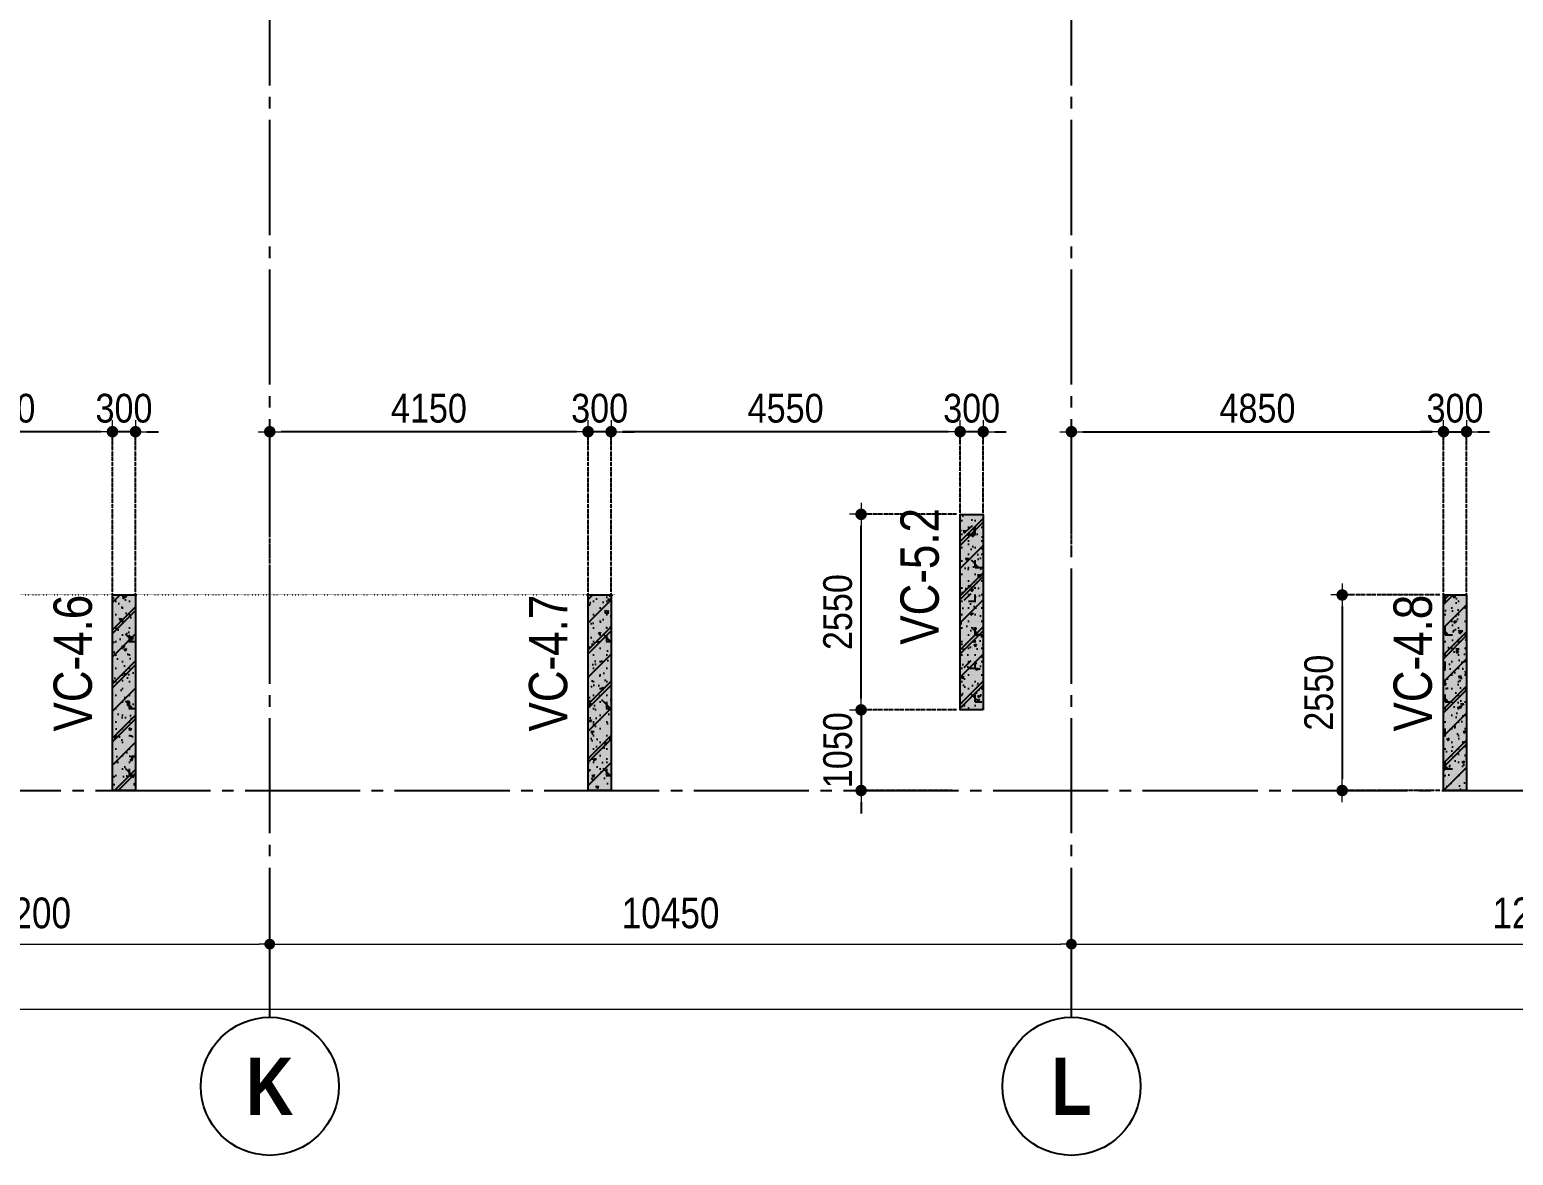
# Model space of a CAD drawing. Header units: millimetres. Extents: x -3973692 to -2843767, y 592734 to 838475.
# Drawn here: x -2874775 to -2855435, y 605224 to 619902 of the extents above; entities that cross this region are included whole.
import ezdxf
from ezdxf.enums import TextEntityAlignment as Align

# ---------------------------------------------------------------- set-up
doc = ezdxf.new("R2010")
doc.units = ezdxf.units.MM
doc.header["$MEASUREMENT"] = 0
doc.header["$PDMODE"] = 3
doc.header["$PDSIZE"] = -20
for name, pattern in [('CHG_XX_Luoi truc-Block C$0$MB_Luoi truc-150-TWC$0$Center101', [13, 10, -1, 1, -1]), ('DIVIDE2', [15.87499999999999, 6.349999999999998, -3.174999999999998, 0, -3.174999999999998, 0, -3.174999999999998]), ('DOT2', [0.125, 0, -0.125]), ('HIDDEN5', [2.8375, 1.25, -1.5875])]:
    doc.linetypes.add(name, pattern=pattern)
doc.layers.get('0').update_dxf_attribs({"lineweight": 9})
doc.layers.get('Defpoints').update_dxf_attribs({"color": 10, "lineweight": 0})
for name, color, linetype, lineweight in [("'S_General_Dim_1", 1, 'Continuous', 18), ("'S_General_Divide_3 Intermediate", 3, 'DIVIDE2', 40), ('CHG_XX_Cot_Block C-T8-15$0$Dim 200', 1, 'Continuous', 5), ('CHG_XX_Luoi truc-Block C$0$Dim 200', 1, 'Continuous', 5), ('TEXT', 7, 'Continuous', 15)]:
    doc.layers.add(name, color=color, linetype=linetype, lineweight=lineweight)
for name, color, linetype in [('CHG_XX_Cot_Block C-T8-15$0$mb_cot tang 14-17 twc$0$Concrete Hatch', 218, 'Continuous'), ('CHG_XX_Cot_Block C-T8-15$0$mb_cot tang 14-17 twc$0$Concrete Line', 6, 'Continuous'), ('CHG_XX_Cot_Block C-T8-15$0$mb_cot tang 14-17 twc$0$Concrete Solid', 216, 'Continuous'), ('CHG_XX_Luoi truc-Block C$0$MB_Luoi truc-150-TWC$0$Grid', 34, 'Continuous'), ('CHG_XX_Luoi truc-Block C$0$MB_Luoi truc-150-TWC$0$Grid Line', 251, 'CHG_XX_Luoi truc-Block C$0$MB_Luoi truc-150-TWC$0$Center101'), ('dim', 1, 'Continuous')]:
    doc.layers.add(name, color=color, linetype=linetype)
doc.styles.add('arial', font='arial.ttf', dxfattribs={"width": 0.85})
doc.styles.add('CHG_XX_Luoi truc-Block C$0$MB_Luoi truc-150-TWC$0$Grid A-F$0$VNI-HelveCB', font='')
doc.styles.add('CHG_XX_Luoi truc-Block C$0$Star-HelCon', font='')
doc.styles.add('TTP-HelCon', font='')
doc.styles.get('CHG_XX_Luoi truc-Block C$0$MB_Luoi truc-150-TWC$0$Grid A-F$0$VNI-HelveCB').set_extended_font_data('VNI-Helve-Condense', bold=True)
doc.styles.get('CHG_XX_Luoi truc-Block C$0$Star-HelCon').set_extended_font_data('VNI-Helve-Condense')
doc.styles.get('TTP-HelCon').set_extended_font_data('VNI-Helve-Condense')
doc.dimstyles.new('150', dxfattribs={"dimscale": 150, "dimtxt": 2.5, "dimasz": 1, "dimexe": 0, "dimexo": 0, "dimgap": 0.75, "dimtad": 1, "dimdec": 0, "dimzin": 9, "dimdsep": 46, "dimtxsty": 'arial', "dimblk1": 'DIMDOT', "dimblk2": 'DIMDOT', "dimsah": 1, "dimcen": 2, "dimdle": 3, "dimclre": 8, "dimclrt": 2, "dimadec": 0, "dimazin": 0, "dimtfac": 1, "dimtdec": 0, "dimtix": 1, "dimtmove": 2, "dimatfit": 3, "dimldrblk": 'DIMPIJL', "dimfxl": 1, "dimtvp": 1.8, "dimtolj": 1, "dimtzin": 0, "dimarcsym": 0})
doc.dimstyles.new('CHG_XX_Luoi truc-Block C$0$Dim 200', dxfattribs={"dimscale": 200, "dimtxt": 2, "dimasz": 0.7, "dimexe": 1, "dimexo": 1, "dimgap": 1, "dimtad": 1, "dimdec": 0, "dimzin": 12, "dimdsep": 46, "dimtxsty": 'CHG_XX_Luoi truc-Block C$0$Star-HelCon', "dimblk": 'CHG_XX_Luoi truc-Block C$0$_Dot', "dimcen": 1, "dimclrd": 256, "dimclre": 256, "dimclrt": 3, "dimadec": 0, "dimazin": 0, "dimtfac": 1, "dimtdec": 0, "dimtix": 1, "dimtmove": 2, "dimatfit": 3, "dimldrblk": 'CHG_XX_Luoi truc-Block C$0$HTT Arrow 30', "dimfxl": 1, "dimtolj": 1, "dimtzin": 0, "dimarcsym": 0})

# ---------------------------------------------------------------- blocks, each defined once
blk = doc.blocks.new('CHG_XX_Luoi truc-Block C$0$_Dot')
at = {"color": 0, "linetype": 'ByBlock', "lineweight": -2}
blk.add_line((-0.5, 0), (-1, 0), dxfattribs=at)
at = {"color": 0, "linetype": 'ByBlock', "const_width": 0.5}
blk.add_lwpolyline([(-0.25, 0, 1), (0.25, 0, 1)], format="xyb", close=True, dxfattribs=at)
blk = doc.blocks.new('*D3099')
at = {"layer": 'CHG_XX_Luoi truc-Block C$0$Dim 200', "lineweight": -2, "transparency": 16777216}
for p, q in [((8037043.477890482, 946864.7699645001), (8037043.477890482, 946190.6556150534)), ((8043243.477890483, 946864.7699645001), (8043243.477890483, 946190.6556150534)), ((8037183.477890482, 946390.6556150534), (8043103.477890483, 946390.6556150534))]:
    blk.add_line(p, q, dxfattribs=at)
at = {"layer": 'Defpoints', "color": 0, "transparency": 16777216}
for p in [(8037043.477890482, 947064.7699645001), (8043243.477890483, 947064.7699645001), (8043243.477890483, 946390.6556150534)]:
    blk.add_point(p, dxfattribs=at)
at = {"layer": 'CHG_XX_Luoi truc-Block C$0$Dim 200', "lineweight": -2, "transparency": 16777216, "xscale": 140, "yscale": 140, "zscale": 140, "rotation": 180}
blk.add_blockref('CHG_XX_Luoi truc-Block C$0$_Dot', (8037043.477890482, 946390.6556150534), dxfattribs=at)
at = {"layer": 'CHG_XX_Luoi truc-Block C$0$Dim 200', "lineweight": -2, "transparency": 16777216, "xscale": 140, "yscale": 140, "zscale": 140}
blk.add_blockref('CHG_XX_Luoi truc-Block C$0$_Dot', (8043243.477890483, 946390.6556150534), dxfattribs=at)
at = {"layer": 'CHG_XX_Luoi truc-Block C$0$Dim 200', "color": 3, "transparency": 16777216, "insert": (8040143.477890482, 946794.9222817201), "char_height": 400, "attachment_point": 5, "style": 'CHG_XX_Luoi truc-Block C$0$Star-HelCon'}
blk.add_mtext('\\A1;6200', dxfattribs=at)
blk = doc.blocks.new('CHG_XX_Luoi truc-Block C$0$HTT Arrow 30')
blk.add_hatch(color=256).paths.add_polyline_path([(-2.5, 0.3750000000000002), (-2.5, -0.3749999999999998), (0, 0)])
at = {"color": 0, "linetype": 'ByBlock', "lineweight": -2}
for p, q in [((0, 0), (-2.5, 0.3750000000000002)), ((-2.5, -0.3749999999999998), (-2.5, 0.3750000000000002)), ((0, 0), (-2.5, -0.3749999999999998))]:
    blk.add_line(p, q, dxfattribs=at)
blk = doc.blocks.new('*D3086')
at = {"layer": 'CHG_XX_Luoi truc-Block C$0$Dim 200', "lineweight": -2, "transparency": 16777216}
for p, q in [((8043243.477890483, 946864.7699645001), (8043243.477890483, 946190.6556150534)), ((8053693.477890482, 946864.7699645001), (8053693.477890482, 946190.6556150534)), ((8043383.477890483, 946390.6556150534), (8053553.477890482, 946390.6556150534))]:
    blk.add_line(p, q, dxfattribs=at)
at = {"layer": 'Defpoints', "color": 0, "transparency": 16777216}
for p in [(8043243.477890483, 947064.7699645001), (8053693.477890482, 947064.7699645001), (8053693.477890482, 946390.6556150534)]:
    blk.add_point(p, dxfattribs=at)
at = {"layer": 'CHG_XX_Luoi truc-Block C$0$Dim 200', "lineweight": -2, "transparency": 16777216, "xscale": 140, "yscale": 140, "zscale": 140, "rotation": 180}
blk.add_blockref('CHG_XX_Luoi truc-Block C$0$_Dot', (8043243.477890483, 946390.6556150534), dxfattribs=at)
at = {"layer": 'CHG_XX_Luoi truc-Block C$0$Dim 200', "lineweight": -2, "transparency": 16777216, "xscale": 140, "yscale": 140, "zscale": 140}
blk.add_blockref('CHG_XX_Luoi truc-Block C$0$_Dot', (8053693.477890482, 946390.6556150534), dxfattribs=at)
at = {"layer": 'CHG_XX_Luoi truc-Block C$0$Dim 200', "color": 3, "transparency": 16777216, "insert": (8048468.477890482, 946794.9222817201), "char_height": 400, "attachment_point": 5, "style": 'CHG_XX_Luoi truc-Block C$0$Star-HelCon'}
blk.add_mtext('\\A1;10450', dxfattribs=at)
blk = doc.blocks.new('*D3087')
at = {"layer": 'CHG_XX_Luoi truc-Block C$0$Dim 200', "lineweight": -2, "transparency": 16777216}
for p, q in [((8053693.477890482, 946864.7699645001), (8053693.477890482, 946190.6556150534)), ((8065943.477890601, 946838.5199645001), (8065943.477890601, 946190.6556150534)), ((8053833.477890482, 946390.6556150534), (8065803.477890601, 946390.6556150534))]:
    blk.add_line(p, q, dxfattribs=at)
at = {"layer": 'Defpoints', "color": 0, "transparency": 16777216}
for p in [(8053693.477890482, 947064.7699645001), (8065943.477890601, 947038.5199645001), (8065943.477890601, 946390.6556150534)]:
    blk.add_point(p, dxfattribs=at)
at = {"layer": 'CHG_XX_Luoi truc-Block C$0$Dim 200', "lineweight": -2, "transparency": 16777216, "xscale": 140, "yscale": 140, "zscale": 140, "rotation": 180}
blk.add_blockref('CHG_XX_Luoi truc-Block C$0$_Dot', (8053693.477890482, 946390.6556150534), dxfattribs=at)
at = {"layer": 'CHG_XX_Luoi truc-Block C$0$Dim 200', "lineweight": -2, "transparency": 16777216, "xscale": 140, "yscale": 140, "zscale": 140}
blk.add_blockref('CHG_XX_Luoi truc-Block C$0$_Dot', (8065943.477890601, 946390.6556150534), dxfattribs=at)
at = {"layer": 'CHG_XX_Luoi truc-Block C$0$Dim 200', "color": 3, "transparency": 16777216, "insert": (8059818.477890542, 946794.9222817201), "char_height": 400, "attachment_point": 5, "style": 'CHG_XX_Luoi truc-Block C$0$Star-HelCon'}
blk.add_mtext('\\A1;12250', dxfattribs=at)
blk = doc.blocks.new('*D3088')
at = {"layer": 'CHG_XX_Luoi truc-Block C$0$Dim 200', "lineweight": -2, "transparency": 16777216}
for p, q in [((8004543.477890482, 946333.558255064), (8004543.477890482, 945341.5305873553)), ((8065943.477890601, 946333.558255064), (8065943.477890601, 945341.5305873553)), ((8004683.477890482, 945541.5305873553), (8065803.477890601, 945541.5305873553))]:
    blk.add_line(p, q, dxfattribs=at)
at = {"layer": 'Defpoints', "color": 0, "transparency": 16777216}
for p in [(8004543.477890482, 946533.558255064), (8065943.477890601, 946533.558255064), (8065943.477890601, 945541.5305873553)]:
    blk.add_point(p, dxfattribs=at)
at = {"layer": 'CHG_XX_Luoi truc-Block C$0$Dim 200', "lineweight": -2, "transparency": 16777216, "xscale": 140, "yscale": 140, "zscale": 140, "rotation": 180}
blk.add_blockref('CHG_XX_Luoi truc-Block C$0$_Dot', (8004543.477890482, 945541.5305873553), dxfattribs=at)
at = {"layer": 'CHG_XX_Luoi truc-Block C$0$Dim 200', "lineweight": -2, "transparency": 16777216, "xscale": 140, "yscale": 140, "zscale": 140}
blk.add_blockref('CHG_XX_Luoi truc-Block C$0$_Dot', (8065943.477890601, 945541.5305873553), dxfattribs=at)
at = {"layer": 'CHG_XX_Luoi truc-Block C$0$Dim 200', "color": 3, "transparency": 16777216, "insert": (8035243.477890542, 945945.797254022), "char_height": 400, "attachment_point": 5, "style": 'CHG_XX_Luoi truc-Block C$0$Star-HelCon'}
blk.add_mtext('\\A1;61400', dxfattribs=at)
blk = doc.blocks.new('*U3101')
at = {"layer": 'CHG_XX_Luoi truc-Block C$0$MB_Luoi truc-150-TWC$0$Grid Line'}
blk.add_line((0, 0), (0, 446), dxfattribs=at)
at = {"layer": 'CHG_XX_Luoi truc-Block C$0$MB_Luoi truc-150-TWC$0$Grid', "lineweight": -2, "style": 'CHG_XX_Luoi truc-Block C$0$MB_Luoi truc-150-TWC$0$Grid A-F$0$VNI-HelveCB'}
for tag, p in [('GRIDSUB', (0, 455)), ('GRID', (0, -9))]:
    blk.add_attdef(tag, text='', height=5, dxfattribs=at).set_placement(p, align=Align.MIDDLE)
blk = doc.blocks.new('*U3103')
at = {"layer": 'CHG_XX_Luoi truc-Block C$0$MB_Luoi truc-150-TWC$0$Grid', "lineweight": -2}
blk.add_line((0, -3), (0, 0), dxfattribs=at)
blk.add_circle((0, -9), 6, dxfattribs=at)
at = {"layer": 'CHG_XX_Luoi truc-Block C$0$MB_Luoi truc-150-TWC$0$Grid Line'}
blk.add_line((0, 0), (0, 360), dxfattribs=at)
at = {"layer": 'CHG_XX_Luoi truc-Block C$0$MB_Luoi truc-150-TWC$0$Grid', "lineweight": -2, "style": 'CHG_XX_Luoi truc-Block C$0$MB_Luoi truc-150-TWC$0$Grid A-F$0$VNI-HelveCB'}
for tag, p in [('GRIDSUB', (0, 369)), ('GRID', (0, -9))]:
    blk.add_attdef(tag, text='', height=5, dxfattribs=at).set_placement(p, align=Align.MIDDLE)
blk = doc.blocks.new('*U3207')
at = {"layer": 'CHG_XX_Cot_Block C-T8-15$0$mb_cot tang 14-17 twc$0$Concrete Hatch'}
h = blk.add_hatch(dxfattribs=at)
h.set_pattern_fill('CONCRETE', color=256, scale=50, style=0, pattern_type=2)
h.set_pattern_definition([(45, (1000, -49.99999999999989), (-176.7766952966369, 176.7766952966369), []), (45, (1000, 1.13686837721616e-13), (-353.5533905932737, 353.5533905932738), []), (49.99999999999999, (1000, -49.99999999999989), (358.6300913003767, -31.37606749129755), [37.5, -412.5]), (355, (1000, -49.99999999999989), (-69.3756668065, 376.0960668500059), [30, -330]), (100.4514, (1029.88584, -52.61466999999988), (289.2546908570108, 344.7197710304768), [31.870095, -350.571056]), (46.18420000000001, (1000, 50.00000000000011), (533.6205243128222, -82.75950716450905), [56.25, -618.75]), (96.6356, (1044.4683725, 43.1033465000001), (467.3313527743517, 487.0589354502209), [47.805144, -525.8565]), (351.1842, (1000, 50.00000000000011), (467.3309725668136, 487.0593004626623), [45, -495]), (21, (1050, 25.00000000000011), (298.4535260592309, -201.3094453326694), [37.5, -412.5]), (326.0000000000001, (1050, 25.00000000000011), (121.6576659607909, 362.5750225234265), [30, -330]), (71.4514, (1074.8711165, 8.224197000000117), (420.111314290745, 161.2652483549762), [31.870095, -350.571056]), (37.50000000000001, (1000, -49.99999999999989), (6.079927658645334, 166.4469269156558), [0, -326, 0, -335, 0, -331.25]), (7.499999999999999, (1000, -49.99999999999989), (131.5347687210743, 197.2058559411801), [0, -191, 0, -318.5, 0, -126.25]), (327.5, (888.5, -49.99999999999989), (266.9112180862045, -11.2774358671899), [0, -125, 0, -390, 0, -517.5]), (317.5, (838.5, -49.99999999999989), (291.5930846711931, 50.05249116615882), [0, -162.5, 0, -259, 0, -367.5]), (0, (1175, 125.0000000000001), (0, 875), [87.5, -787.5]), (0, (1437.5, 300.0000000000001), (0, 875), [87.5, -787.5]), (0, (1262.5, 650.0000000000001), (0, 875), [87.5, -350, 87.5, -350]), (90, (1175, 125.0000000000001), (-875, 5.35782974626967e-14), [87.5, -787.5]), (90, (1262.5, 650.0000000000001), (-875, 5.35782974626967e-14), [87.5, -787.5]), (90, (1525, 300.0000000000001), (-875, 5.35782974626967e-14), [87.5, -787.5]), (90, (1700, 562.5000000000001), (-875, 5.35782974626967e-14), [87.5, -787.5]), (135, (1262.5, 125.0000000000001), (-875.016357447105, 8.881784197001252e-14), [123.76, -1113.7]), (135, (1350, 650.0000000000001), (-875.016357447105, 8.881784197001252e-14), [123.76, -1113.7]), (45, (1437.5, 300.0000000000001), (8.881784197001252e-14, 875.016357447105), [123.76, -247.485, 123.76, -742.455]), (0, (825, -49.99999999999989), (87.5, 87.5), [-175, 0])])
h.paths.add_polyline_path([(-750, 150), (-750, -149.9999999999999), (1800, -150), (1800, 150)])
at = {"layer": 'CHG_XX_Cot_Block C-T8-15$0$mb_cot tang 14-17 twc$0$Concrete Solid'}
blk.add_hatch(color=256, dxfattribs=at).paths.add_polyline_path([(-750, 150), (-750, -149.9999999999999), (1800, -150), (1800, 150)])
at = {"layer": 'CHG_XX_Cot_Block C-T8-15$0$mb_cot tang 14-17 twc$0$Concrete Line'}
blk.add_lwpolyline([(-750, 150), (-750, -149.9999999999999), (1800, -150), (1800, 150)], close=True, dxfattribs=at)
blk = doc.blocks.new('*U3195')
at = {"layer": 'CHG_XX_Cot_Block C-T8-15$0$mb_cot tang 14-17 twc$0$Concrete Hatch'}
h = blk.add_hatch(dxfattribs=at)
h.set_pattern_fill('CONCRETE', color=256, scale=50, style=0, pattern_type=2)
h.set_pattern_definition([(45, (1000, -149.9999999999999), (-176.7766952966369, 176.7766952966369), []), (45, (1000, -99.99999999999989), (-353.5533905932737, 353.5533905932738), []), (49.99999999999999, (1000, -149.9999999999999), (358.6300913003767, -31.37606749129755), [37.5, -412.5]), (355, (1000, -149.9999999999999), (-69.3756668065, 376.0960668500059), [30, -330]), (100.4514, (1029.88584, -152.6146699999999), (289.2546908570108, 344.7197710304768), [31.870095, -350.571056]), (46.18420000000001, (1000, -49.99999999999989), (533.6205243128222, -82.75950716450905), [56.25, -618.75]), (96.6356, (1044.4683725, -56.8966534999999), (467.3313527743517, 487.0589354502209), [47.805144, -525.8565]), (351.1842, (1000, -49.99999999999989), (467.3309725668136, 487.0593004626623), [45, -495]), (21, (1050, -74.99999999999989), (298.4535260592309, -201.3094453326694), [37.5, -412.5]), (326.0000000000001, (1050, -74.99999999999989), (121.6576659607909, 362.5750225234265), [30, -330]), (71.4514, (1074.8711165, -91.77580299999988), (420.111314290745, 161.2652483549762), [31.870095, -350.571056]), (37.50000000000001, (1000, -149.9999999999999), (6.079927658645334, 166.4469269156558), [0, -326, 0, -335, 0, -331.25]), (7.499999999999999, (1000, -149.9999999999999), (131.5347687210743, 197.2058559411801), [0, -191, 0, -318.5, 0, -126.25]), (327.5, (888.5, -149.9999999999999), (266.9112180862045, -11.2774358671899), [0, -125, 0, -390, 0, -517.5]), (317.5, (838.5, -149.9999999999999), (291.5930846711931, 50.05249116615882), [0, -162.5, 0, -259, 0, -367.5]), (0, (1175, 25.00000000000011), (0, 875), [87.5, -787.5]), (0, (1437.5, 200.0000000000001), (0, 875), [87.5, -787.5]), (0, (1262.5, 550.0000000000001), (0, 875), [87.5, -350, 87.5, -350]), (90, (1175, 25.00000000000011), (-875, 5.35782974626967e-14), [87.5, -787.5]), (90, (1262.5, 550.0000000000001), (-875, 5.35782974626967e-14), [87.5, -787.5]), (90, (1525, 200.0000000000001), (-875, 5.35782974626967e-14), [87.5, -787.5]), (90, (1700, 462.5000000000001), (-875, 5.35782974626967e-14), [87.5, -787.5]), (135, (1262.5, 25.00000000000011), (-875.016357447105, 8.881784197001252e-14), [123.76, -1113.7]), (135, (1350, 550.0000000000001), (-875.016357447105, 8.881784197001252e-14), [123.76, -1113.7]), (45, (1437.5, 200.0000000000001), (8.881784197001252e-14, 875.016357447105), [123.76, -247.485, 123.76, -742.455]), (0, (825, -149.9999999999999), (87.5, 87.5), [-175, 0])])
h.paths.add_polyline_path([(-750, 100), (-750, -199.9999999999999), (1800, -200), (1800, 100)])
at = {"layer": 'CHG_XX_Cot_Block C-T8-15$0$mb_cot tang 14-17 twc$0$Concrete Solid'}
blk.add_hatch(color=256, dxfattribs=at).paths.add_polyline_path([(-750, 100), (-750, -199.9999999999999), (1800, -200), (1800, 100)])
at = {"layer": 'CHG_XX_Cot_Block C-T8-15$0$mb_cot tang 14-17 twc$0$Concrete Line'}
blk.add_lwpolyline([(-750, 100), (-750, -199.9999999999999), (1800, -200), (1800, 100)], close=True, dxfattribs=at)
blk = doc.blocks.new('DIMDOT')
for p, q in [((1, 0), (-1, 0)), ((0, -1), (0, 1))]:
    blk.add_line(p, q)
at = {"const_width": 0.5}
blk.add_lwpolyline([(-0.25, 0, 1), (0.25, 0, 1)], format="xyb", close=True, dxfattribs=at)
blk = doc.blocks.new('*D1899')
at = {"layer": "'S_General_Dim_1", "color": 8, "linetype": 'HIDDEN5', "lineweight": -2, "transparency": 16777216}
for p, q in [((-2856395.198556937, 612531.011449586), (-2857665.877191851, 612531.011449586)), ((-2856395.198556937, 609981.011449586), (-2857665.877191851, 609981.011449586))]:
    blk.add_line(p, q, dxfattribs=at)
at = {"layer": "'S_General_Dim_1", "color": 0, "lineweight": -2, "transparency": 16777216}
blk.add_line((-2857665.877191851, 612381.011449586), (-2857665.877191851, 610131.011449586), dxfattribs=at)
at = {"layer": 'Defpoints', "color": 0, "transparency": 16777216}
for p in [(-2856395.198556937, 612531.011449586), (-2857665.877191851, 609981.011449586), (-2856395.198556937, 609981.011449586)]:
    blk.add_point(p, dxfattribs=at)
at = {"layer": "'S_General_Dim_1", "color": 0, "lineweight": -2, "transparency": 16777216, "xscale": 150, "yscale": 150, "zscale": 150}
for p, rotation in [((-2857665.877191851, 612531.011449586), 90), ((-2857665.877191851, 609981.011449586), 270)]:
    blk.add_blockref('DIMDOT', p, dxfattribs=dict(at, rotation=rotation))
at = {"layer": "'S_General_Dim_1", "color": 2, "transparency": 16777216, "insert": (-2857969.842062246, 611256.0114495867), "char_height": 375, "attachment_point": 5, "rotation": 90, "style": 'arial'}
blk.add_mtext('\\A1;2550', dxfattribs=at)
blk = doc.blocks.new('DIMPIJL')
at = {"linetype": 'ByBlock'}
blk.add_solid([(-2.5, 0.4166666666666686), (-2.5, -0.4166666666666686), (0, 0)], dxfattribs=at)
blk = doc.blocks.new('*D1900')
at = {"layer": "'S_General_Dim_1", "color": 8, "linetype": 'HIDDEN5', "lineweight": -2, "transparency": 16777216}
for p, q in [((-2862695.198555201, 613582.2184858184), (-2863936.768607999, 613582.2184858184)), ((-2862695.198555201, 611032.2184858184), (-2863936.768607999, 611032.2184858184))]:
    blk.add_line(p, q, dxfattribs=at)
at = {"layer": "'S_General_Dim_1", "color": 0, "lineweight": -2, "transparency": 16777216}
blk.add_line((-2863936.768607999, 611182.2184858184), (-2863936.768607999, 613432.2184858184), dxfattribs=at)
at = {"layer": 'Defpoints', "color": 0, "transparency": 16777216}
for p in [(-2863936.768607999, 613582.2184858184), (-2862695.198555201, 613582.2184858184), (-2862695.198555201, 611032.2184858184)]:
    blk.add_point(p, dxfattribs=at)
at = {"layer": "'S_General_Dim_1", "color": 0, "lineweight": -2, "transparency": 16777216, "xscale": 150, "yscale": 150, "zscale": 150}
for p, rotation in [((-2863936.768607999, 613582.2184858184), 90), ((-2863936.768607999, 611032.2184858184), 270)]:
    blk.add_blockref('DIMDOT', p, dxfattribs=dict(at, rotation=rotation))
at = {"layer": "'S_General_Dim_1", "color": 2, "transparency": 16777216, "insert": (-2864240.733478394, 612307.2184858191), "char_height": 375, "attachment_point": 5, "rotation": 90, "style": 'arial'}
blk.add_mtext('\\A1;2550', dxfattribs=at)
blk = doc.blocks.new('*D1901')
at = {"layer": "'S_General_Dim_1", "color": 0, "lineweight": -2, "transparency": 16777216}
for p, q in [((-2863936.768608018, 611182.2184858184), (-2863936.768608018, 611332.2184858184)), ((-2863936.768608018, 611032.2184858184), (-2863936.768608018, 609981.0114495864)), ((-2863936.768608018, 609831.0114495864), (-2863936.768608018, 609681.0114495864))]:
    blk.add_line(p, q, dxfattribs=at)
at = {"layer": "'S_General_Dim_1", "color": 8, "linetype": 'HIDDEN5', "lineweight": -2, "transparency": 16777216}
for p, q in [((-2862695.198555201, 611032.2184858184), (-2863936.768608018, 611032.2184858184)), ((-2862745.784018728, 609981.0114495864), (-2863936.768608018, 609981.0114495864))]:
    blk.add_line(p, q, dxfattribs=at)
at = {"layer": 'Defpoints', "color": 0, "transparency": 16777216}
for p in [(-2862695.198555201, 611032.2184858184), (-2863936.768608018, 609981.0114495864), (-2862745.784018728, 609981.0114495864)]:
    blk.add_point(p, dxfattribs=at)
at = {"layer": "'S_General_Dim_1", "color": 0, "lineweight": -2, "transparency": 16777216, "xscale": 150, "yscale": 150, "zscale": 150}
for p, rotation in [((-2863936.768608018, 611032.2184858184), 270), ((-2863936.768608018, 609981.0114495864), 90)]:
    blk.add_blockref('DIMDOT', p, dxfattribs=dict(at, rotation=rotation))
at = {"layer": "'S_General_Dim_1", "color": 2, "transparency": 16777216, "insert": (-2864240.733478413, 610506.6149677031), "char_height": 375, "attachment_point": 5, "rotation": 90, "style": 'arial'}
blk.add_mtext('\\A1;1050', dxfattribs=at)
blk = doc.blocks.new('*D1902')
at = {"layer": "'S_General_Dim_1", "color": 0, "lineweight": -2, "transparency": 16777216}
for p, q in [((-2862795.653166857, 614659.3455332322), (-2862945.653166857, 614659.3455332322)), ((-2862345.653166857, 614659.3455332322), (-2862645.653166857, 614659.3455332322)), ((-2862195.653166857, 614659.3455332322), (-2862045.653166857, 614659.3455332322))]:
    blk.add_line(p, q, dxfattribs=at)
at = {"layer": "'S_General_Dim_1", "color": 8, "linetype": 'HIDDEN5', "lineweight": -2, "transparency": 16777216}
for p, q in [((-2862645.653166857, 613581.0114495866), (-2862645.653166857, 614659.3455332322)), ((-2862345.653166857, 613581.0114495861), (-2862345.653166857, 614659.3455332322))]:
    blk.add_line(p, q, dxfattribs=at)
at = {"layer": 'Defpoints', "color": 0, "transparency": 16777216}
for p in [(-2862645.653166857, 614659.3455332322), (-2862645.653166857, 613581.0114495866), (-2862345.653166857, 613581.0114495861)]:
    blk.add_point(p, dxfattribs=at)
at = {"layer": "'S_General_Dim_1", "color": 0, "lineweight": -2, "transparency": 16777216, "xscale": 150, "yscale": 150, "zscale": 150}
blk.add_blockref('DIMDOT', (-2862645.653166857, 614659.3455332322), dxfattribs=at)
at = {"layer": "'S_General_Dim_1", "color": 0, "lineweight": -2, "transparency": 16777216, "xscale": 150, "yscale": 150, "zscale": 150, "rotation": 180}
blk.add_blockref('DIMDOT', (-2862345.653166857, 614659.3455332322), dxfattribs=at)
at = {"layer": "'S_General_Dim_1", "color": 2, "transparency": 16777216, "insert": (-2862495.653166857, 614963.4383026728), "char_height": 375, "attachment_point": 5, "style": 'arial'}
blk.add_mtext('\\A1;300', dxfattribs=at)
blk = doc.blocks.new('*D1903')
at = {"layer": "'S_General_Dim_1", "color": 8, "linetype": 'HIDDEN5', "lineweight": -2, "transparency": 16777216}
for p, q in [((-2861195.198556936, 613090.1482068943), (-2861195.198556936, 614659.3455332322)), ((-2856345.198556936, 612531.0114495858), (-2856345.198556936, 614659.3455332322))]:
    blk.add_line(p, q, dxfattribs=at)
at = {"layer": "'S_General_Dim_1", "color": 0, "lineweight": -2, "transparency": 16777216}
blk.add_line((-2861045.198556936, 614659.3455332322), (-2856495.198556936, 614659.3455332322), dxfattribs=at)
at = {"layer": 'Defpoints', "color": 0, "transparency": 16777216}
for p in [(-2856345.198556936, 614659.3455332322), (-2861195.198556936, 613090.1482068943), (-2856345.198556936, 612531.0114495858)]:
    blk.add_point(p, dxfattribs=at)
at = {"layer": "'S_General_Dim_1", "color": 0, "lineweight": -2, "transparency": 16777216, "xscale": 150, "yscale": 150, "zscale": 150, "rotation": 180}
blk.add_blockref('DIMDOT', (-2861195.198556936, 614659.3455332322), dxfattribs=at)
at = {"layer": "'S_General_Dim_1", "color": 0, "lineweight": -2, "transparency": 16777216, "xscale": 150, "yscale": 150, "zscale": 150}
blk.add_blockref('DIMDOT', (-2856345.198556936, 614659.3455332322), dxfattribs=at)
at = {"layer": "'S_General_Dim_1", "color": 2, "transparency": 16777216, "insert": (-2858770.198556936, 614963.3104036278), "char_height": 375, "attachment_point": 5, "style": 'arial'}
blk.add_mtext('\\A1;4850', dxfattribs=at)
blk = doc.blocks.new('*D1904')
at = {"layer": "'S_General_Dim_1", "color": 0, "lineweight": -2, "transparency": 16777216}
for p, q in [((-2856495.198556936, 614659.3455332322), (-2856645.198556936, 614659.3455332322)), ((-2856345.198556936, 614659.3455332322), (-2856045.198556934, 614659.3455332322)), ((-2855895.198556934, 614659.3455332322), (-2855745.198556934, 614659.3455332322))]:
    blk.add_line(p, q, dxfattribs=at)
at = {"layer": "'S_General_Dim_1", "color": 8, "linetype": 'HIDDEN5', "lineweight": -2, "transparency": 16777216}
for p, q in [((-2856345.198556936, 612531.0114495858), (-2856345.198556936, 614659.3455332322)), ((-2856045.198556934, 612531.0114495858), (-2856045.198556934, 614659.3455332322))]:
    blk.add_line(p, q, dxfattribs=at)
at = {"layer": 'Defpoints', "color": 0, "transparency": 16777216}
for p in [(-2856045.198556934, 614659.3455332322), (-2856345.198556936, 612531.0114495858), (-2856045.198556934, 612531.0114495858)]:
    blk.add_point(p, dxfattribs=at)
at = {"layer": "'S_General_Dim_1", "color": 0, "lineweight": -2, "transparency": 16777216, "xscale": 150, "yscale": 150, "zscale": 150}
blk.add_blockref('DIMDOT', (-2856345.198556936, 614659.3455332322), dxfattribs=at)
at = {"layer": "'S_General_Dim_1", "color": 0, "lineweight": -2, "transparency": 16777216, "xscale": 150, "yscale": 150, "zscale": 150, "rotation": 180}
blk.add_blockref('DIMDOT', (-2856045.198556934, 614659.3455332322), dxfattribs=at)
at = {"layer": "'S_General_Dim_1", "color": 2, "transparency": 16777216, "insert": (-2856195.198556935, 614963.4383026728), "char_height": 375, "attachment_point": 5, "style": 'arial'}
blk.add_mtext('\\A1;300', dxfattribs=at)
blk = doc.blocks.new('*D1905')
at = {"layer": "'S_General_Dim_1", "color": 8, "linetype": 'HIDDEN5', "lineweight": -2, "transparency": 16777216}
for p, q in [((-2867195.198556936, 612531.0113576571), (-2867195.198556936, 614659.3455332322)), ((-2862645.653166857, 613581.0114495866), (-2862645.653166857, 614659.3455332322))]:
    blk.add_line(p, q, dxfattribs=at)
at = {"layer": "'S_General_Dim_1", "color": 0, "lineweight": -2, "transparency": 16777216}
blk.add_line((-2862795.653166857, 614659.3455332322), (-2867045.198556936, 614659.3455332322), dxfattribs=at)
at = {"layer": 'Defpoints', "color": 0, "transparency": 16777216}
for p in [(-2867195.198556936, 614659.3455332322), (-2862645.653166857, 613581.0114495866), (-2867195.198556936, 612531.0113576571)]:
    blk.add_point(p, dxfattribs=at)
at = {"layer": "'S_General_Dim_1", "color": 0, "lineweight": -2, "transparency": 16777216, "xscale": 150, "yscale": 150, "zscale": 150, "rotation": 180}
blk.add_blockref('DIMDOT', (-2867195.198556936, 614659.3455332322), dxfattribs=at)
at = {"layer": "'S_General_Dim_1", "color": 0, "lineweight": -2, "transparency": 16777216, "xscale": 150, "yscale": 150, "zscale": 150}
blk.add_blockref('DIMDOT', (-2862645.653166857, 614659.3455332322), dxfattribs=at)
at = {"layer": "'S_General_Dim_1", "color": 2, "transparency": 16777216, "insert": (-2864920.425861896, 614963.3104036278), "char_height": 375, "attachment_point": 5, "style": 'arial'}
blk.add_mtext('\\A1;4550', dxfattribs=at)
blk = doc.blocks.new('*D1906')
at = {"layer": "'S_General_Dim_1", "color": 0, "lineweight": -2, "transparency": 16777216}
for p, q in [((-2867645.198556934, 614659.3455332322), (-2867795.198556934, 614659.3455332322)), ((-2867195.198556936, 614659.3455332322), (-2867495.198556934, 614659.3455332322)), ((-2867045.198556936, 614659.3455332322), (-2866895.198556936, 614659.3455332322))]:
    blk.add_line(p, q, dxfattribs=at)
at = {"layer": "'S_General_Dim_1", "color": 8, "linetype": 'HIDDEN5', "lineweight": -2, "transparency": 16777216}
for p, q in [((-2867495.198556934, 612531.0114495861), (-2867495.198556934, 614659.3455332322)), ((-2867195.198556936, 612531.0113576571), (-2867195.198556936, 614659.3455332322))]:
    blk.add_line(p, q, dxfattribs=at)
at = {"layer": 'Defpoints', "color": 0, "transparency": 16777216}
for p in [(-2867495.198556934, 614659.3455332322), (-2867495.198556934, 612531.0114495861), (-2867195.198556936, 612531.0113576571)]:
    blk.add_point(p, dxfattribs=at)
at = {"layer": "'S_General_Dim_1", "color": 0, "lineweight": -2, "transparency": 16777216, "xscale": 150, "yscale": 150, "zscale": 150}
blk.add_blockref('DIMDOT', (-2867495.198556934, 614659.3455332322), dxfattribs=at)
at = {"layer": "'S_General_Dim_1", "color": 0, "lineweight": -2, "transparency": 16777216, "xscale": 150, "yscale": 150, "zscale": 150, "rotation": 180}
blk.add_blockref('DIMDOT', (-2867195.198556936, 614659.3455332322), dxfattribs=at)
at = {"layer": "'S_General_Dim_1", "color": 2, "transparency": 16777216, "insert": (-2867345.198556935, 614963.4383026728), "char_height": 375, "attachment_point": 5, "style": 'arial'}
blk.add_mtext('\\A1;300', dxfattribs=at)
blk = doc.blocks.new('*D1907')
at = {"layer": "'S_General_Dim_1", "color": 8, "linetype": 'HIDDEN5', "lineweight": -2, "transparency": 16777216}
for p, q in [((-2871645.198556935, 611598.0827544526), (-2871645.198556935, 614659.3455332322)), ((-2867495.198556934, 612531.0114495861), (-2867495.198556934, 614659.3455332322))]:
    blk.add_line(p, q, dxfattribs=at)
at = {"layer": "'S_General_Dim_1", "color": 0, "lineweight": -2, "transparency": 16777216}
blk.add_line((-2867645.198556934, 614659.3455332322), (-2871495.198556935, 614659.3455332322), dxfattribs=at)
at = {"layer": 'Defpoints', "color": 0, "transparency": 16777216}
for p in [(-2871645.198556935, 614659.3455332322), (-2867495.198556934, 612531.0114495861), (-2871645.198556935, 611598.0827544526)]:
    blk.add_point(p, dxfattribs=at)
at = {"layer": "'S_General_Dim_1", "color": 0, "lineweight": -2, "transparency": 16777216, "xscale": 150, "yscale": 150, "zscale": 150, "rotation": 180}
blk.add_blockref('DIMDOT', (-2871645.198556935, 614659.3455332322), dxfattribs=at)
at = {"layer": "'S_General_Dim_1", "color": 0, "lineweight": -2, "transparency": 16777216, "xscale": 150, "yscale": 150, "zscale": 150}
blk.add_blockref('DIMDOT', (-2867495.198556934, 614659.3455332322), dxfattribs=at)
at = {"layer": "'S_General_Dim_1", "color": 2, "transparency": 16777216, "insert": (-2869570.198556934, 614963.3104036278), "char_height": 375, "attachment_point": 5, "style": 'arial'}
blk.add_mtext('\\A1;4150', dxfattribs=at)
blk = doc.blocks.new('*D1908')
at = {"layer": "'S_General_Dim_1", "color": 0, "lineweight": -2, "transparency": 16777216}
for p, q in [((-2873845.198556936, 614659.3455332322), (-2873995.198556936, 614659.3455332322)), ((-2873395.198556934, 614659.3455332322), (-2873695.198556936, 614659.3455332322)), ((-2873245.198556934, 614659.3455332322), (-2873095.198556934, 614659.3455332322))]:
    blk.add_line(p, q, dxfattribs=at)
at = {"layer": "'S_General_Dim_1", "color": 8, "linetype": 'HIDDEN5', "lineweight": -2, "transparency": 16777216}
for p, q in [((-2873695.198556936, 612531.011449586), (-2873695.198556936, 614659.3455332322)), ((-2873395.198556934, 612531.011449586), (-2873395.198556934, 614659.3455332322))]:
    blk.add_line(p, q, dxfattribs=at)
at = {"layer": 'Defpoints', "color": 0, "transparency": 16777216}
for p in [(-2873695.198556936, 614659.3455332322), (-2873695.198556936, 612531.011449586), (-2873395.198556934, 612531.011449586)]:
    blk.add_point(p, dxfattribs=at)
at = {"layer": "'S_General_Dim_1", "color": 0, "lineweight": -2, "transparency": 16777216, "xscale": 150, "yscale": 150, "zscale": 150}
blk.add_blockref('DIMDOT', (-2873695.198556936, 614659.3455332322), dxfattribs=at)
at = {"layer": "'S_General_Dim_1", "color": 0, "lineweight": -2, "transparency": 16777216, "xscale": 150, "yscale": 150, "zscale": 150, "rotation": 180}
blk.add_blockref('DIMDOT', (-2873395.198556934, 614659.3455332322), dxfattribs=at)
at = {"layer": "'S_General_Dim_1", "color": 2, "transparency": 16777216, "insert": (-2873545.198556935, 614963.4383026728), "char_height": 375, "attachment_point": 5, "style": 'arial'}
blk.add_mtext('\\A1;300', dxfattribs=at)
blk = doc.blocks.new('*D1909')
at = {"layer": "'S_General_Dim_1", "color": 8, "linetype": 'HIDDEN5', "lineweight": -2, "transparency": 16777216}
for p, q in [((-2876695.198389588, 612531.011449586), (-2876695.198389588, 614659.3455332322)), ((-2873695.198556936, 612531.011449586), (-2873695.198556936, 614659.3455332322))]:
    blk.add_line(p, q, dxfattribs=at)
at = {"layer": "'S_General_Dim_1", "color": 0, "lineweight": -2, "transparency": 16777216}
blk.add_line((-2873845.198556936, 614659.3455332322), (-2876545.198389588, 614659.3455332322), dxfattribs=at)
at = {"layer": 'Defpoints', "color": 0, "transparency": 16777216}
for p in [(-2876695.198389588, 614659.3455332322), (-2876695.198389588, 612531.011449586), (-2873695.198556936, 612531.011449586)]:
    blk.add_point(p, dxfattribs=at)
at = {"layer": "'S_General_Dim_1", "color": 0, "lineweight": -2, "transparency": 16777216, "xscale": 150, "yscale": 150, "zscale": 150, "rotation": 180}
blk.add_blockref('DIMDOT', (-2876695.198389588, 614659.3455332322), dxfattribs=at)
at = {"layer": "'S_General_Dim_1", "color": 0, "lineweight": -2, "transparency": 16777216, "xscale": 150, "yscale": 150, "zscale": 150}
blk.add_blockref('DIMDOT', (-2873695.198556936, 614659.3455332322), dxfattribs=at)
at = {"layer": "'S_General_Dim_1", "color": 2, "transparency": 16777216, "insert": (-2875195.198473262, 614963.4383026728), "char_height": 375, "attachment_point": 5, "style": 'arial'}
blk.add_mtext('\\A1;3000', dxfattribs=at)
blk = doc.blocks.new('c')
at = {"layer": 'TEXT', "color": 3, "style": 'TTP-HelCon'}
for s, p in [('VC-5.2', (-13979.149561333, 1901.241448828252)), ('VC-4.6', (-25018.32106133411, 769.7784488282632)), ('VC-4.7', (-18821.77006133506, 769.7784488282632)), ('VC-4.8', (-7551.787061334122, 769.7784488282632))]:
    blk.add_text(s, height=500, rotation=90, dxfattribs=at).set_placement(p)
blk = doc.blocks.new('CHG_XX_Luoi truc-Block C')
at = {"layer": 'CHG_XX_Luoi truc-Block C$0$MB_Luoi truc-150-TWC$0$Grid'}
ref = blk.add_blockref('*U3103', (8043243.477890483, 945886.7127233499), dxfattribs=dict(at, xscale=150, yscale=150, zscale=150))
ref.add_attrib('GRID', 'K', dxfattribs={"lineweight": -2, "height": 750, "style": 'CHG_XX_Luoi truc-Block C$0$MB_Luoi truc-150-TWC$0$Grid A-F$0$VNI-HelveCB'}).set_placement((8043243.477890483, 944536.7127233499), align=Align.MIDDLE)
ref = blk.add_blockref('*U3103', (8053693.477890482, 945886.7127233499), dxfattribs=dict(at, xscale=150, yscale=150, zscale=150))
ref.add_attrib('GRID', 'L', dxfattribs={"lineweight": -2, "height": 750, "style": 'CHG_XX_Luoi truc-Block C$0$MB_Luoi truc-150-TWC$0$Grid A-F$0$VNI-HelveCB'}).set_placement((8053693.477890482, 944536.7127233499), align=Align.MIDDLE)
at = {"layer": 'CHG_XX_Luoi truc-Block C$0$MB_Luoi truc-150-TWC$0$Grid', "xscale": -150, "yscale": 150, "zscale": 150, "rotation": 270}
blk.add_blockref('*U3101', (8001971.747213705, 948393.81453865), dxfattribs=at)
at = {"layer": 'CHG_XX_Luoi truc-Block C$0$Dim 200'}
for base, p1, p2, picture, middle in [((8043243.477890483, 946390.6556150534), (8037043.477890482, 947064.7699645001), (8043243.477890483, 947064.7699645001), '*D3099', (8040143.477890482, 946794.9222817201)), ((8053693.477890482, 946390.6556150534), (8043243.477890483, 947064.7699645001), (8053693.477890482, 947064.7699645001), '*D3086', (8048468.477890482, 946794.9222817201)), ((8065943.477890601, 946390.6556150534), (8053693.477890482, 947064.7699645001), (8065943.477890601, 947038.5199645001), '*D3087', (8059818.477890542, 946794.9222817201)), ((8065943.477890601, 945541.5305873553), (8004543.477890482, 946533.558255064), (8065943.477890601, 946533.558255064), '*D3088', (8035243.477890542, 945945.797254022))]:
    dim = blk.add_linear_dim(base=base, p1=p1, p2=p2, dimstyle='CHG_XX_Luoi truc-Block C$0$Dim 200', dxfattribs=at)
    dim.commit()
    dim.dimension.update_dxf_attribs({"geometry": picture, "text_midpoint": middle})
blk = doc.blocks.new('CHG_XX_Cot_Block C-T8-15')
at = {"layer": 'CHG_XX_Cot_Block C-T8-15$0$Dim 200'}
blk.add_blockref('CHG_XX_Luoi truc-Block C', (0, 0), dxfattribs=at)
at = {"layer": 'CHG_XX_Cot_Block C-T8-15$0$mb_cot tang 14-17 twc$0$Concrete Line', "xscale": -1, "rotation": 270}
for name, p in [('*U3195', (8052443.023280561, 950193.81453865)), ('*U3195', (8041393.477890483, 949143.81453865)), ('*U3207', (8047543.477890483, 949143.81453865)), ('*U3195', (8058743.477890483, 949143.81453865))]:
    blk.add_blockref(name, p, dxfattribs=at)

msp = doc.modelspace()

# ---------------------------------------------------------------- linework, layer by layer
at = {"layer": 'dim', "linetype": 'DOT2', "ltscale": 10}
msp.add_line((-2898595.198556936, 612531.011449586), (-2867145.198556936, 612531.011449586), dxfattribs=at)

# ---------------------------------------------------------------- block references
at = {"layer": "'S_General_Divide_3 Intermediate"}
msp.add_blockref('CHG_XX_Cot_Block C-T8-15', (-10914888.67644742, -338412.8030890638), dxfattribs=at)
at = {"layer": 'TEXT'}
msp.add_blockref('c', (-2848945.198556816, 609981.0114495861), dxfattribs=at)

# ---------------------------------------------------------------- dimensions: what is measured, and where the dimension line sits
at = {"layer": "'S_General_Dim_1"}
for base, p1, p2, picture, middle in [((-2876695.198389588, 614659.3455332322), (-2873695.198556936, 612531.011449586), (-2876695.198389588, 612531.011449586), '*D1909', (-2875195.198473262, 614963.4383026728)), ((-2873695.198556936, 614659.3455332322), (-2873395.198556934, 612531.011449586), (-2873695.198556936, 612531.011449586), '*D1908', (-2873545.198556935, 614963.4383026728)), ((-2871645.198556935, 614659.3455332322), (-2867495.198556934, 612531.0114495861), (-2871645.198556935, 611598.0827544526), '*D1907', (-2869570.198556934, 614963.3104036278)), ((-2867495.198556934, 614659.3455332322), (-2867195.198556936, 612531.0113576571), (-2867495.198556934, 612531.0114495861), '*D1906', (-2867345.198556935, 614963.4383026728)), ((-2867195.198556936, 614659.3455332322), (-2862645.653166857, 613581.0114495866), (-2867195.198556936, 612531.0113576571), '*D1905', (-2864920.425861896, 614963.3104036278)), ((-2862645.653166857, 614659.3455332322), (-2862345.653166857, 613581.0114495861), (-2862645.653166857, 613581.0114495866), '*D1902', (-2862495.653166857, 614963.4383026728)), ((-2856345.198556936, 614659.3455332322), (-2861195.198556936, 613090.1482068943), (-2856345.198556936, 612531.0114495858), '*D1903', (-2858770.198556936, 614963.3104036278)), ((-2856045.198556934, 614659.3455332322), (-2856345.198556936, 612531.0114495858), (-2856045.198556934, 612531.0114495858), '*D1904', (-2856195.198556935, 614963.4383026728))]:
    dim = msp.add_linear_dim(base=base, p1=p1, p2=p2, dimstyle='150', dxfattribs=at)
    dim.commit()
    dim.dimension.update_dxf_attribs({"geometry": picture, "text_midpoint": middle})
for base, p1, p2, picture, middle in [((-2863936.768607999, 613582.2184858184), (-2862695.1985552, 611032.2184858181), (-2862695.1985552, 613582.2184858181), '*D1900', (-2864240.733478394, 612307.2184858191)), ((-2857665.877191851, 609981.011449586), (-2856395.198556936, 612531.0114495858), (-2856395.198556936, 609981.0114495858), '*D1899', (-2857969.842062246, 611256.0114495867))]:
    dim = msp.add_linear_dim(base=base, p1=p1, p2=p2, angle=90, dimstyle='150', dxfattribs=at)
    dim.commit()
    dim.dimension.update_dxf_attribs({"geometry": picture, "text_midpoint": middle})
dim = msp.add_linear_dim(base=(-2863936.768608018, 609981.0114495864), p1=(-2862695.1985552, 611032.2184858181), p2=(-2862745.784018727, 609981.0114495861), angle=90, dimstyle='150', override={"dimrnd": 10}, dxfattribs=at)
dim.commit()
dim.dimension.update_dxf_attribs({"geometry": '*D1901', "text_midpoint": (-2864240.733478413, 610506.6149677031)})

doc.saveas('drawing.dxf')
